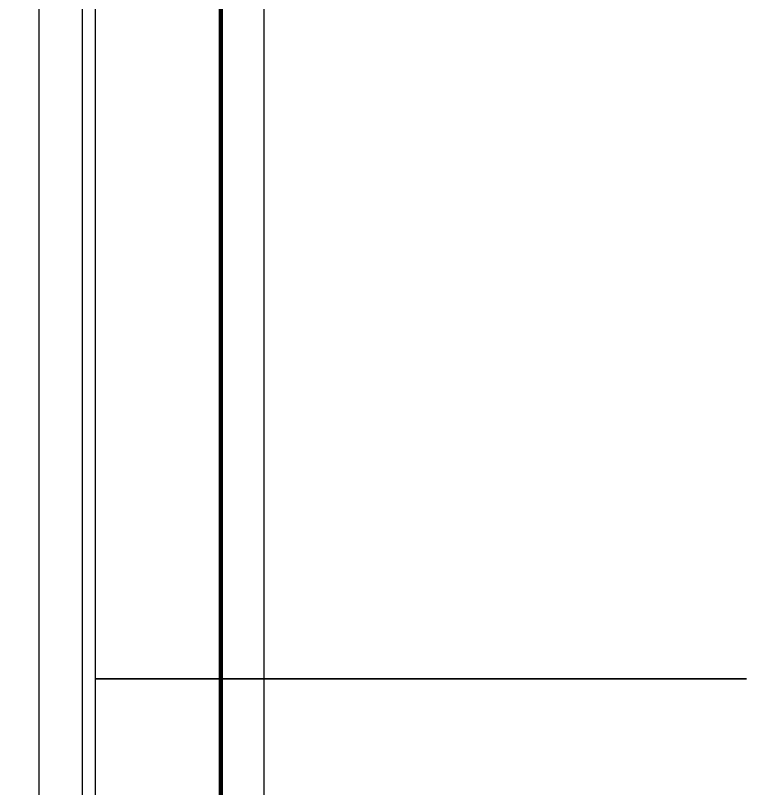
# Model space of a CAD drawing. Header units: millimetres. Extents: x 418304 to 847498, y 48187 to 111456.
# Drawn here: x 423812.8 to 423897.2, y 55761.1 to 55850.5 of the extents above; entities that cross this region are included whole.
import ezdxf

# ---------------------------------------------------------------- set-up
doc = ezdxf.new("R2010")
doc.units = ezdxf.units.MM
doc.header["$LTSCALE"] = 1000
for name, color, linetype in [('TK', 4, 'Continuous'), ('建设布局', 7, 'Continuous'), ('道路网', 7, 'Continuous')]:
    doc.layers.add(name, color=color, linetype=linetype)

# ---------------------------------------------------------------- blocks, each defined once
blk = doc.blocks.new('wetrewtewtre')
at = {"layer": '建设布局', "color": 8, "linetype": 'Continuous', "flags": 128}
for points in [[(423897.23, 55964.251), (423822.015, 55964.251), (423822.015, 55773.771), (423897.23, 55773.771)], [(423897.23, 55964.251), (423822.015, 55964.251), (423822.015, 55773.771), (423897.23, 55773.771)], [(423897.23, 55773.771), (423822.015, 55773.771), (423822.015, 55614.892), (423841.136, 55595.771), (423897.23, 55595.771)], [(423897.23, 55773.771), (423822.015, 55773.771), (423822.015, 55614.892), (423841.136, 55595.771), (423897.23, 55595.771)]]:
    blk.add_lwpolyline(points, dxfattribs=at)
at = {"layer": '道路网', "color": 8, "linetype": 'Continuous', "flags": 128}
for points in [[(423815.515, 56099.98), (423815.515, 55741.271), (423815.515, 55609.271)], [(423815.515, 56099.98), (423815.515, 55741.271), (423815.515, 55609.271)], [(423820.515, 56099.98), (423820.515, 55746.271), (423820.515, 55609.271)], [(423820.515, 56099.98), (423820.515, 55746.271), (423820.515, 55609.271)]]:
    blk.add_lwpolyline(points, dxfattribs=at)
blk = doc.blocks.new('GeYuanFrame_32218021', base_point=(11.55, 13.52))
at = {"layer": 'TK'}
blk.add_lwpolyline([(11.55, 854.52), (1497.55, 854.52), (1497.55, 13.52), (11.55, 13.52)], close=True, dxfattribs=at)
at = {"layer": 'TK', "const_width": 1}
blk.add_lwpolyline([(1487.55, 844.52), (1487.55, 23.52), (36.55, 23.52), (36.55, 844.52)], close=True, dxfattribs=at)

msp = doc.modelspace()

# ---------------------------------------------------------------- block references
at = {"xscale": 0.5, "yscale": 0.5, "zscale": 0.5, "rotation": 270}
msp.add_blockref('GeYuanFrame_32218021', (423421.008, 56254.804), dxfattribs=at)
msp.add_blockref('wetrewtewtre', (0, 0))

doc.saveas('drawing.dxf')
